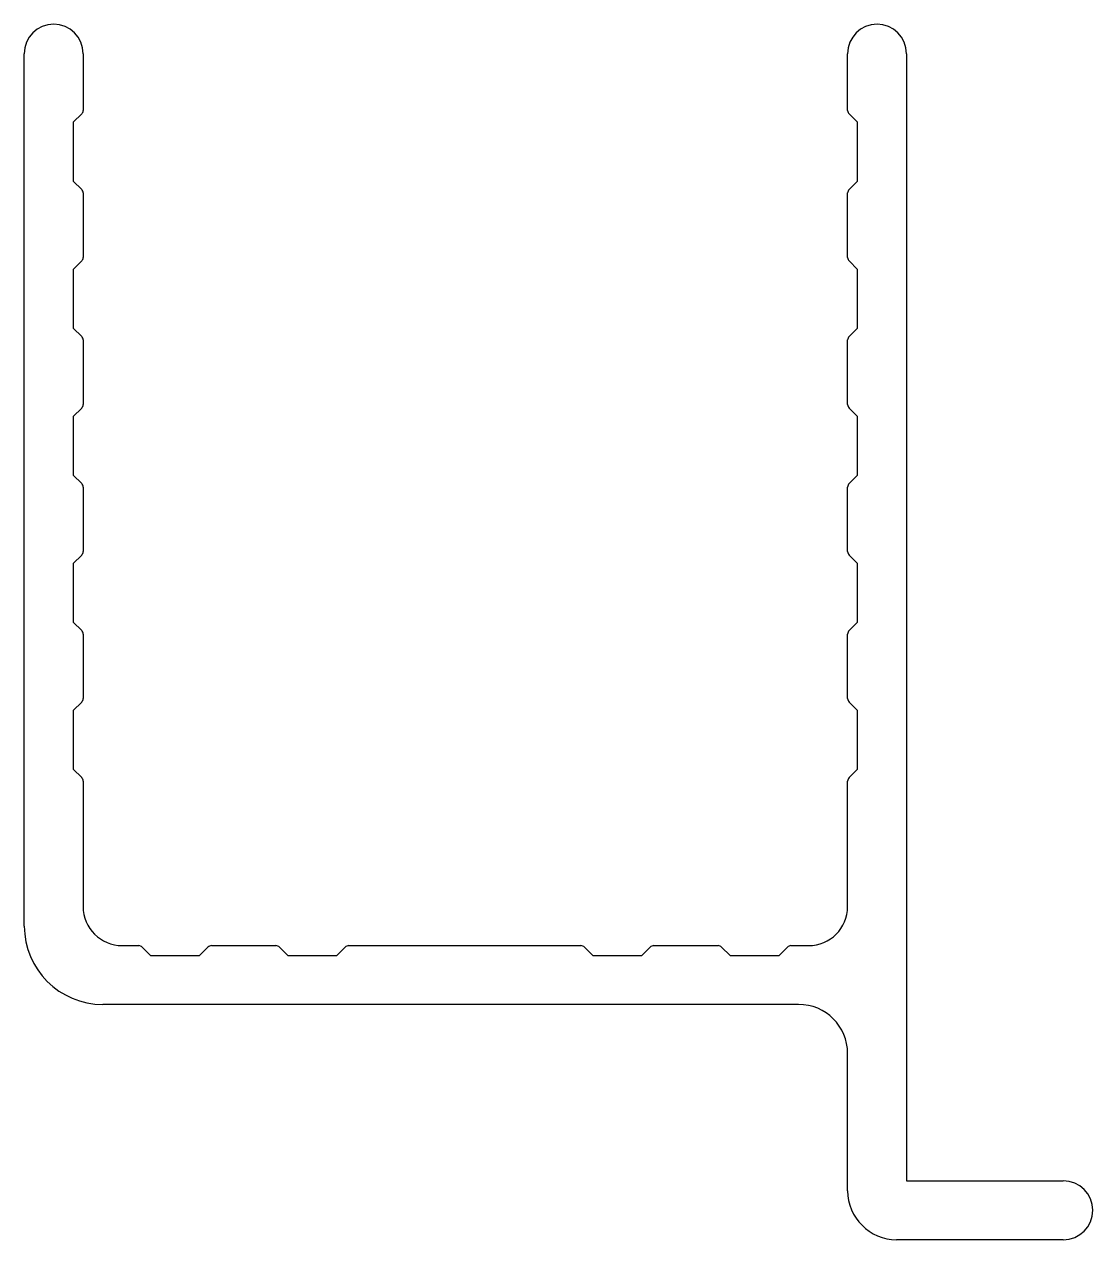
# Model space of a CAD drawing. Extents: x 1382.1 to 1436.6, y 728.9 to 790.9.
import ezdxf

# ---------------------------------------------------------------- set-up
doc = ezdxf.new("R2010")
doc.units = 0
doc.layers.get('0').update_dxf_attribs({"linetype": 'CONTINUOUS'})

msp = doc.modelspace()

# ---------------------------------------------------------------- linework, layer by layer
for p, q in [((1382.126, 744.922), (1382.126, 789.422)), ((1385.126, 789.422), (1385.126, 786.525)), ((1424.126, 786.525), (1424.126, 789.422)), ((1427.126, 789.422), (1427.126, 731.922)), ((1385.053, 786.348), (1384.626, 785.922)), ((1424.626, 785.922), (1424.199, 786.348)), ((1384.626, 785.922), (1384.626, 782.922)), ((1424.626, 782.922), (1424.626, 785.922)), ((1384.626, 782.922), (1385.053, 782.495)), ((1424.199, 782.495), (1424.626, 782.922)), ((1385.126, 782.318), (1385.126, 779.025)), ((1424.126, 779.025), (1424.126, 782.318)), ((1385.053, 778.848), (1384.626, 778.422)), ((1424.626, 778.422), (1424.199, 778.848)), ((1384.626, 778.422), (1384.626, 775.422)), ((1424.626, 775.422), (1424.626, 778.422)), ((1384.626, 775.422), (1385.053, 774.995)), ((1424.199, 774.995), (1424.626, 775.422)), ((1385.126, 774.818), (1385.126, 771.525)), ((1424.126, 771.525), (1424.126, 774.818)), ((1385.053, 771.348), (1384.626, 770.922)), ((1424.626, 770.922), (1424.199, 771.348)), ((1384.626, 770.922), (1384.626, 767.922)), ((1424.626, 767.922), (1424.626, 770.922)), ((1384.626, 767.922), (1385.053, 767.495)), ((1424.199, 767.495), (1424.626, 767.922)), ((1385.126, 767.318), (1385.126, 764.025)), ((1424.126, 764.025), (1424.126, 767.318)), ((1385.053, 763.848), (1384.626, 763.422)), ((1424.626, 763.422), (1424.199, 763.848)), ((1384.626, 763.422), (1384.626, 760.422)), ((1424.626, 760.422), (1424.626, 763.422)), ((1384.626, 760.422), (1385.053, 759.995)), ((1424.199, 759.995), (1424.626, 760.422)), ((1385.126, 759.818), (1385.126, 756.525)), ((1424.126, 756.525), (1424.126, 759.818)), ((1385.053, 756.348), (1384.626, 755.922)), ((1384.626, 755.922), (1384.626, 752.922)), ((1424.626, 755.922), (1424.199, 756.348)), ((1424.626, 752.922), (1424.626, 755.922)), ((1384.626, 752.922), (1385.053, 752.495)), ((1424.199, 752.495), (1424.626, 752.922)), ((1385.126, 752.318), (1385.126, 745.922)), ((1424.126, 745.922), (1424.126, 752.318)), ((1387.126, 743.922), (1387.965, 743.922)), ((1388.142, 743.848), (1388.569, 743.422)), ((1388.569, 743.422), (1391.069, 743.422)), ((1391.069, 743.422), (1391.496, 743.848)), ((1391.672, 743.922), (1394.965, 743.922)), ((1395.142, 743.848), (1395.569, 743.422)), ((1395.569, 743.422), (1398.069, 743.422)), ((1398.069, 743.422), (1398.496, 743.848)), ((1398.672, 743.922), (1410.522, 743.922)), ((1410.699, 743.848), (1411.126, 743.422)), ((1411.126, 743.422), (1413.626, 743.422)), ((1413.626, 743.422), (1414.053, 743.848)), ((1414.23, 743.922), (1417.522, 743.922)), ((1417.699, 743.848), (1418.126, 743.422)), ((1418.126, 743.422), (1420.626, 743.422)), ((1420.626, 743.422), (1421.053, 743.848)), ((1421.23, 743.922), (1422.126, 743.922)), ((1421.626, 740.922), (1386.126, 740.922)), ((1424.126, 731.422), (1424.126, 738.422)), ((1427.126, 731.922), (1435.126, 731.922)), ((1435.126, 728.922), (1426.626, 728.922))]:
    msp.add_line(p, q)
for centre, radius, start, end in [((1383.626, 789.422), 1.5, 0, 180), ((1425.626, 789.422), 1.5, 0, 180), ((1384.876, 786.525), 0.25, 315, 0), ((1424.376, 786.525), 0.25, 180, 225), ((1384.876, 782.318), 0.25, 0, 45), ((1424.376, 782.318), 0.25, 135, 180), ((1384.876, 779.025), 0.25, 315, 0), ((1424.376, 779.025), 0.25, 180, 225), ((1384.876, 774.818), 0.25, 360, 45), ((1424.376, 774.818), 0.25, 135, 180), ((1384.876, 771.525), 0.25, 315, 0), ((1424.376, 771.525), 0.25, 180, 225), ((1384.876, 767.318), 0.25, 0, 45), ((1424.376, 767.318), 0.25, 135, 180), ((1384.876, 764.025), 0.25, 315, 0), ((1424.376, 764.025), 0.25, 180, 225), ((1384.876, 759.818), 0.25, 360, 45), ((1424.376, 759.818), 0.25, 135, 180), ((1384.876, 756.525), 0.25, 315, 0), ((1424.376, 756.525), 0.25, 180, 225), ((1384.876, 752.318), 0.25, 360, 45), ((1424.376, 752.318), 0.25, 135, 180), ((1387.126, 745.922), 2, 180, 270), ((1422.126, 745.922), 2, 270, 0), ((1386.126, 744.922), 4, 180, 270), ((1387.965, 743.672), 0.25, 45, 90), ((1391.672, 743.672), 0.25, 90, 135), ((1394.965, 743.672), 0.25, 45, 90), ((1398.672, 743.672), 0.25, 90, 135), ((1410.522, 743.672), 0.25, 45, 90), ((1414.23, 743.672), 0.25, 90, 135), ((1417.522, 743.672), 0.25, 45, 90), ((1421.23, 743.672), 0.25, 90, 135), ((1421.626, 738.422), 2.5, 0, 90), ((1435.126, 730.422), 1.5, 270, 90), ((1426.626, 731.422), 2.5, 180, 270)]:
    msp.add_arc(centre, radius, start, end)

doc.saveas('drawing.dxf')
